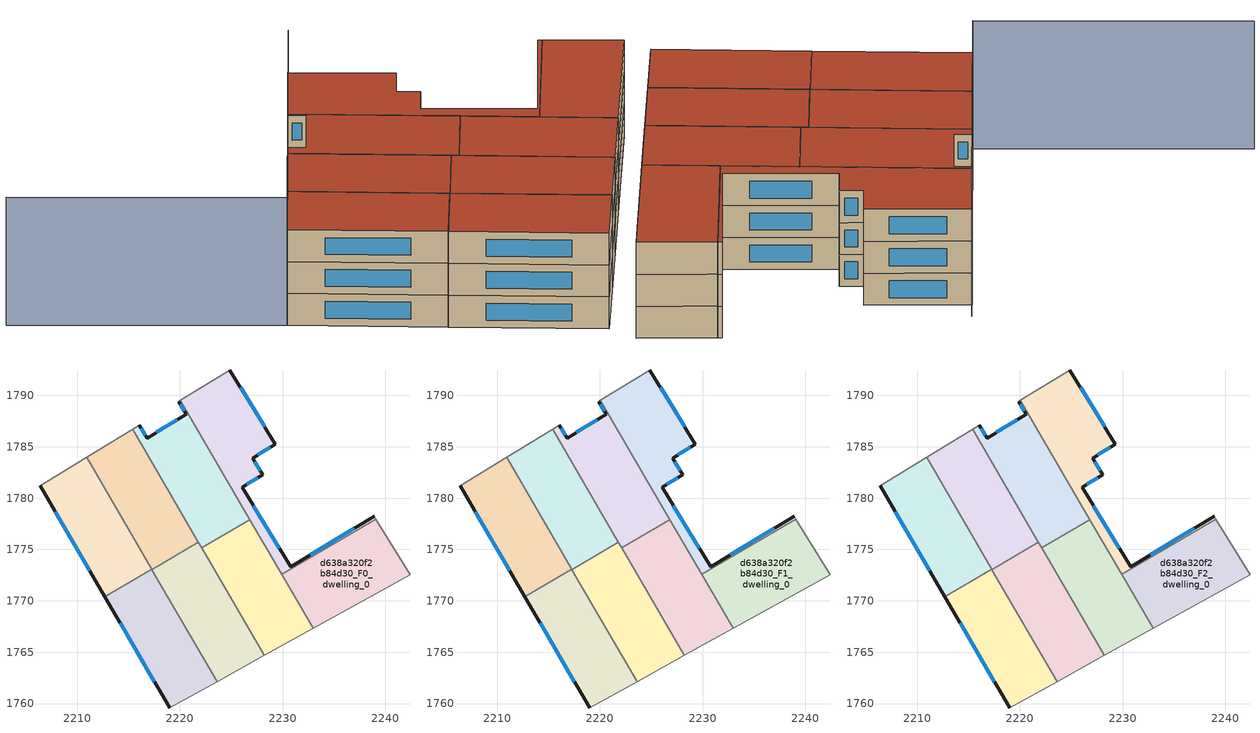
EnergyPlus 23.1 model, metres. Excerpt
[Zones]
d638a320f2b84d30_F0_dwelling_0
 floor ground (EU_floor_Construction): 2239.09,1777.94 2242.41,1772.52 2233.01,1767.32 2229.93,1772.6 z0
 wall to d638a320f2b84d30_F0_dwelling_1 (EU_wall_Construction): 2239.09,1777.94 2229.93,1772.6 z0:3
 wall adiabatic (EU_wall_Construction): 2233.01,1767.32 2242.41,1772.52 2239.09,1777.94 z0:3
 wall to d638a320f2b84d30_F0_dwelling_2 (EU_wall_Construction): 2229.93,1772.6 2233.01,1767.32 z0:3
d638a320f2b84d30_F0_dwelling_1
 floor ground (EU_floor_Construction): 2229.31,1785.26 2227.08,1783.91 2228.08,1782.29 2226.06,1781.06 2230.82,1773.31 2238.91,1778.24 2239.09,1777.94 2229.93,1772.6 2220.06,1789.53 2224.88,1792.47 z0
 wall outside (EU_wall_Construction): 2238.91,1778.24 2230.82,1773.31 2226.06,1781.06 2228.08,1782.29 2227.08,1783.91 2229.31,1785.26 2224.88,1792.47 z0:3
 wall adiabatic (EU_wall_Construction): 2239.09,1777.94 2238.91,1778.24 / 2224.88,1792.47 2220.06,1789.53 z0:3
 wall to d638a320f2b84d30_F0_dwelling_3 (EU_wall_Construction): 2220.06,1789.53 2226.83,1777.91 z0:3
 wall to d638a320f2b84d30_F0_dwelling_2 (EU_wall_Construction): 2226.83,1777.91 2229.93,1772.6 z0:3
 window (EU_Window_Construction): 2229.7,1775.13 2227.17,1779.24 / 2237.01,1777.08 2232.72,1774.47 / 2228.27,1786.96 2225.92,1790.78 / 2227.61,1784.22 2228.79,1784.95 / 2227.84,1782.67 2227.32,1783.53 / 2226.53,1781.35 2227.6,1782 z0.7:2.3
d638a320f2b84d30_F0_dwelling_2
 floor ground (EU_floor_Construction): 2226.83,1777.92 2233.01,1767.32 2228.23,1764.68 2222.12,1775.17 z0
 wall to d638a320f2b84d30_F0_dwelling_3 (EU_wall_Construction): 2226.83,1777.92 2222.12,1775.17 z0:3
 wall adiabatic (EU_wall_Construction): 2228.23,1764.68 2233.01,1767.32 z0:3
 wall to d638a320f2b84d30_F0_dwelling_4 (EU_wall_Construction): 2222.12,1775.17 2228.23,1764.68 z0:3
d638a320f2b84d30_F0_dwelling_3
 floor ground (EU_floor_Construction): 2220.63,1788.18 2219.87,1789.41 2220.06,1789.53 2226.83,1777.92 2222.12,1775.17 2215.4,1786.69 2216.06,1787.08 2216.82,1785.85 z0
 wall outside (EU_wall_Construction): 2219.87,1789.41 2220.63,1788.18 2216.82,1785.85 2216.06,1787.08 z0:3
 wall adiabatic (EU_wall_Construction): 2216.06,1787.08 2215.4,1786.69 / 2220.06,1789.53 2219.87,1789.41 z0:3
 wall to d638a320f2b84d30_F0_dwelling_5 (EU_wall_Construction): 2215.4,1786.69 2221.81,1775.69 z0:3
 wall to d638a320f2b84d30_F0_dwelling_4 (EU_wall_Construction): 2221.81,1775.69 2222.12,1775.17 z0:3
 window (EU_Window_Construction): 2216.64,1786.14 2216.23,1786.79 / 2219.74,1787.63 2217.71,1786.4 / 2220.05,1789.12 2220.46,1788.47 z0.7:2.3
d638a320f2b84d30_F0_dwelling_4
 floor ground (EU_floor_Construction): 2221.81,1775.69 2228.23,1764.68 2223.63,1762.14 2217.28,1773.04 z0
 wall adiabatic (EU_wall_Construction): 2223.63,1762.14 2228.23,1764.68 z0:3
 wall to d638a320f2b84d30_F0_dwelling_5 (EU_wall_Construction): 2221.81,1775.69 2217.28,1773.04 z0:3
 wall to d638a320f2b84d30_F0_dwelling_6 (EU_wall_Construction): 2217.28,1773.04 2223.63,1762.14 z0:3
d638a320f2b84d30_F0_dwelling_5
 floor ground (EU_floor_Construction): 2215.4,1786.69 2221.81,1775.69 2217.28,1773.04 2210.91,1783.96 z0
 wall adiabatic (EU_wall_Construction): 2215.4,1786.69 2210.91,1783.96 z0:3
 wall to d638a320f2b84d30_F0_dwelling_7 (EU_wall_Construction): 2210.91,1783.96 2217.27,1773.06 z0:3
 wall to d638a320f2b84d30_F0_dwelling_6 (EU_wall_Construction): 2217.27,1773.06 2217.28,1773.04 z0:3
d638a320f2b84d30_F0_dwelling_6
 floor ground (EU_floor_Construction): 2217.27,1773.06 2223.63,1762.14 2219,1759.58 2212.7,1770.39 z0
 wall outside (EU_wall_Construction): 2212.7,1770.39 2219,1759.58 z0:3
 wall adiabatic (EU_wall_Construction): 2219,1759.58 2223.63,1762.14 z0:3
 wall to d638a320f2b84d30_F0_dwelling_7 (EU_wall_Construction): 2217.27,1773.06 2212.7,1770.39 z0:3
 window (EU_Window_Construction): 2214.18,1767.85 2217.52,1762.12 z0.7:2.3
d638a320f2b84d30_F0_dwelling_7
 floor ground (EU_floor_Construction): 2210.91,1783.96 2217.27,1773.06 2212.7,1770.39 2206.39,1781.22 z0
 wall outside (EU_wall_Construction): 2206.39,1781.22 2212.7,1770.39 z0:3
 wall adiabatic (EU_wall_Construction): 2210.91,1783.96 2206.39,1781.22 z0:3
 window (EU_Window_Construction): 2207.87,1778.67 2211.21,1772.93 z0.7:2.3
d638a320f2b84d30_F1_dwelling_0
 floor to d638a320f2b84d30_F0_dwelling_0 (EU_floor_Construction): 2239.09,1777.94 2242.41,1772.52 2233.01,1767.32 2229.93,1772.6 z3
 wall to d638a320f2b84d30_F1_dwelling_1 (EU_wall_Construction): 2239.09,1777.94 2229.93,1772.6 z3:6
 wall adiabatic (EU_wall_Construction): 2233.01,1767.32 2242.41,1772.52 2239.09,1777.94 z3:6
 wall to d638a320f2b84d30_F1_dwelling_2 (EU_wall_Construction): 2229.93,1772.6 2233.01,1767.32 z3:6
d638a320f2b84d30_F1_dwelling_1
 floor to d638a320f2b84d30_F0_dwelling_1 (EU_floor_Construction): 2229.31,1785.26 2227.08,1783.91 2228.08,1782.29 2226.06,1781.06 2230.82,1773.31 2238.91,1778.24 2239.09,1777.94 2229.93,1772.6 2220.06,1789.53 2224.88,1792.47 z3
 wall outside (EU_wall_Construction): 2238.91,1778.24 2230.82,1773.31 2226.06,1781.06 2228.08,1782.29 2227.08,1783.91 2229.31,1785.26 2224.88,1792.47 z3:6
 wall adiabatic (EU_wall_Construction): 2239.09,1777.94 2238.91,1778.24 / 2224.88,1792.47 2220.06,1789.53 z3:6
 wall to d638a320f2b84d30_F1_dwelling_3 (EU_wall_Construction): 2220.06,1789.53 2226.83,1777.91 z3:6
 wall to d638a320f2b84d30_F1_dwelling_2 (EU_wall_Construction): 2226.83,1777.91 2229.93,1772.6 z3:6
 window (EU_Window_Construction): 2229.7,1775.13 2227.17,1779.24 / 2237.01,1777.08 2232.72,1774.47 / 2228.27,1786.96 2225.92,1790.78 / 2227.61,1784.22 2228.79,1784.95 / 2227.84,1782.67 2227.32,1783.53 / 2226.53,1781.35 2227.6,1782 z3.7:5.3
d638a320f2b84d30_F1_dwelling_2
 floor to d638a320f2b84d30_F0_dwelling_2 (EU_floor_Construction): 2226.83,1777.92 2233.01,1767.32 2228.23,1764.68 2222.12,1775.17 z3
 wall to d638a320f2b84d30_F1_dwelling_3 (EU_wall_Construction): 2226.83,1777.92 2222.12,1775.17 z3:6
 wall adiabatic (EU_wall_Construction): 2228.23,1764.68 2233.01,1767.32 z3:6
 wall to d638a320f2b84d30_F1_dwelling_4 (EU_wall_Construction): 2222.12,1775.17 2228.23,1764.68 z3:6
d638a320f2b84d30_F1_dwelling_3
 floor to d638a320f2b84d30_F0_dwelling_3 (EU_floor_Construction): 2220.63,1788.18 2219.87,1789.41 2220.06,1789.53 2226.83,1777.92 2222.12,1775.17 2215.4,1786.69 2216.06,1787.08 2216.82,1785.85 z3
 wall outside (EU_wall_Construction): 2219.87,1789.41 2220.63,1788.18 2216.82,1785.85 2216.06,1787.08 z3:6
 wall adiabatic (EU_wall_Construction): 2216.06,1787.08 2215.4,1786.69 / 2220.06,1789.53 2219.87,1789.41 z3:6
 wall to d638a320f2b84d30_F1_dwelling_5 (EU_wall_Construction): 2215.4,1786.69 2221.81,1775.69 z3:6
 wall to d638a320f2b84d30_F1_dwelling_4 (EU_wall_Construction): 2221.81,1775.69 2222.12,1775.17 z3:6
 window (EU_Window_Construction): 2216.64,1786.14 2216.23,1786.79 / 2219.74,1787.63 2217.71,1786.4 / 2220.05,1789.12 2220.46,1788.47 z3.7:5.3
d638a320f2b84d30_F1_dwelling_4
 floor to d638a320f2b84d30_F0_dwelling_4 (EU_floor_Construction): 2221.81,1775.69 2228.23,1764.68 2223.63,1762.14 2217.28,1773.04 z3
 wall adiabatic (EU_wall_Construction): 2223.63,1762.14 2228.23,1764.68 z3:6
 wall to d638a320f2b84d30_F1_dwelling_5 (EU_wall_Construction): 2221.81,1775.69 2217.28,1773.04 z3:6
 wall to d638a320f2b84d30_F1_dwelling_6 (EU_wall_Construction): 2217.28,1773.04 2223.63,1762.14 z3:6
d638a320f2b84d30_F1_dwelling_5
 floor to d638a320f2b84d30_F0_dwelling_5 (EU_floor_Construction): 2215.4,1786.69 2221.81,1775.69 2217.28,1773.04 2210.91,1783.96 z3
 wall adiabatic (EU_wall_Construction): 2215.4,1786.69 2210.91,1783.96 z3:6
 wall to d638a320f2b84d30_F1_dwelling_7 (EU_wall_Construction): 2210.91,1783.96 2217.27,1773.06 z3:6
 wall to d638a320f2b84d30_F1_dwelling_6 (EU_wall_Construction): 2217.27,1773.06 2217.28,1773.04 z3:6
d638a320f2b84d30_F1_dwelling_6
 floor to d638a320f2b84d30_F0_dwelling_6 (EU_floor_Construction): 2217.27,1773.06 2223.63,1762.14 2219,1759.58 2212.7,1770.39 z3
 wall outside (EU_wall_Construction): 2212.7,1770.39 2219,1759.58 z3:6
 wall adiabatic (EU_wall_Construction): 2219,1759.58 2223.63,1762.14 z3:6
 wall to d638a320f2b84d30_F1_dwelling_7 (EU_wall_Construction): 2217.27,1773.06 2212.7,1770.39 z3:6
 window (EU_Window_Construction): 2214.18,1767.85 2217.52,1762.12 z3.7:5.3
d638a320f2b84d30_F1_dwelling_7
 floor to d638a320f2b84d30_F0_dwelling_7 (EU_floor_Construction): 2210.91,1783.96 2217.27,1773.06 2212.7,1770.39 2206.39,1781.22 z3
 wall outside (EU_wall_Construction): 2206.39,1781.22 2212.7,1770.39 z3:6
 wall adiabatic (EU_wall_Construction): 2210.91,1783.96 2206.39,1781.22 z3:6
 window (EU_Window_Construction): 2207.87,1778.67 2211.21,1772.93 z3.7:5.3
d638a320f2b84d30_F2_dwelling_0
 floor to d638a320f2b84d30_F1_dwelling_0 (EU_floor_Construction): 2239.09,1777.94 2242.41,1772.52 2233.01,1767.32 2229.93,1772.6 z6
 wall to d638a320f2b84d30_F2_dwelling_1 (EU_wall_Construction): 2239.09,1777.94 2229.93,1772.6 z6:9
 wall adiabatic (EU_wall_Construction): 2233.01,1767.32 2242.41,1772.52 2239.09,1777.94 z6:9
 wall to d638a320f2b84d30_F2_dwelling_2 (EU_wall_Construction): 2229.93,1772.6 2233.01,1767.32 z6:9
 roof outside (EU_roof_Construction): 2242.41,1772.52 2239.09,1777.94 2229.93,1772.6 2233.01,1767.32 z9
d638a320f2b84d30_F2_dwelling_1
 floor to d638a320f2b84d30_F1_dwelling_1 (EU_floor_Construction): 2229.31,1785.26 2227.08,1783.91 2228.08,1782.29 2226.06,1781.06 2230.82,1773.31 2238.91,1778.24 2239.09,1777.94 2229.93,1772.6 2220.06,1789.53 2224.88,1792.47 z6
 wall outside (EU_wall_Construction): 2238.91,1778.24 2230.82,1773.31 2226.06,1781.06 2228.08,1782.29 2227.08,1783.91 2229.31,1785.26 2224.88,1792.47 z6:9
 wall adiabatic (EU_wall_Construction): 2239.09,1777.94 2238.91,1778.24 / 2224.88,1792.47 2220.06,1789.53 z6:9
 wall to d638a320f2b84d30_F2_dwelling_3 (EU_wall_Construction): 2220.06,1789.53 2226.83,1777.91 z6:9
 wall to d638a320f2b84d30_F2_dwelling_2 (EU_wall_Construction): 2226.83,1777.91 2229.93,1772.6 z6:9
 window (EU_Window_Construction): 2229.7,1775.13 2227.17,1779.24 / 2237.01,1777.08 2232.72,1774.47 / 2228.27,1786.96 2225.92,1790.78 / 2227.61,1784.22 2228.79,1784.95 / 2227.84,1782.67 2227.32,1783.53 / 2226.53,1781.35 2227.6,1782 z6.7:8.3
 roof outside (EU_roof_Construction): 2239.09,1777.94 2238.91,1778.24 2230.82,1773.31 2226.06,1781.06 2228.08,1782.29 2227.08,1783.91 2229.31,1785.26 2224.88,1792.47 2220.06,1789.53 2229.93,1772.6 z9
d638a320f2b84d30_F2_dwelling_2
 floor to d638a320f2b84d30_F1_dwelling_2 (EU_floor_Construction): 2226.83,1777.92 2233.01,1767.32 2228.23,1764.68 2222.12,1775.17 z6
 wall to d638a320f2b84d30_F2_dwelling_3 (EU_wall_Construction): 2226.83,1777.92 2222.12,1775.17 z6:9
 wall adiabatic (EU_wall_Construction): 2228.23,1764.68 2233.01,1767.32 z6:9
 wall to d638a320f2b84d30_F2_dwelling_4 (EU_wall_Construction): 2222.12,1775.17 2228.23,1764.68 z6:9
 roof outside (EU_roof_Construction): 2233.01,1767.32 2226.83,1777.92 2222.12,1775.17 2228.23,1764.68 z9
d638a320f2b84d30_F2_dwelling_3
 floor to d638a320f2b84d30_F1_dwelling_3 (EU_floor_Construction): 2220.63,1788.18 2219.87,1789.41 2220.06,1789.53 2226.83,1777.92 2222.12,1775.17 2215.4,1786.69 2216.06,1787.08 2216.82,1785.85 z6
 wall outside (EU_wall_Construction): 2219.87,1789.41 2220.63,1788.18 2216.82,1785.85 2216.06,1787.08 z6:9
 wall adiabatic (EU_wall_Construction): 2216.06,1787.08 2215.4,1786.69 / 2220.06,1789.53 2219.87,1789.41 z6:9
 wall to d638a320f2b84d30_F2_dwelling_5 (EU_wall_Construction): 2215.4,1786.69 2221.81,1775.69 z6:9
 wall to d638a320f2b84d30_F2_dwelling_4 (EU_wall_Construction): 2221.81,1775.69 2222.12,1775.17 z6:9
 window (EU_Window_Construction): 2216.64,1786.14 2216.23,1786.79 / 2219.74,1787.63 2217.71,1786.4 / 2220.05,1789.12 2220.46,1788.47 z6.7:8.3
 roof outside (EU_roof_Construction): 2226.83,1777.92 2220.06,1789.53 2219.87,1789.41 2220.63,1788.18 2216.82,1785.85 2216.06,1787.08 2215.4,1786.69 2222.12,1775.17 z9
d638a320f2b84d30_F2_dwelling_4
 floor to d638a320f2b84d30_F1_dwelling_4 (EU_floor_Construction): 2221.81,1775.69 2228.23,1764.68 2223.63,1762.14 2217.28,1773.04 z6
 wall adiabatic (EU_wall_Construction): 2223.63,1762.14 2228.23,1764.68 z6:9
 wall to d638a320f2b84d30_F2_dwelling_5 (EU_wall_Construction): 2221.81,1775.69 2217.28,1773.04 z6:9
 wall to d638a320f2b84d30_F2_dwelling_6 (EU_wall_Construction): 2217.28,1773.04 2223.63,1762.14 z6:9
 roof outside (EU_roof_Construction): 2228.23,1764.68 2221.81,1775.69 2217.28,1773.04 2223.63,1762.14 z9
d638a320f2b84d30_F2_dwelling_5
 floor to d638a320f2b84d30_F1_dwelling_5 (EU_floor_Construction): 2215.4,1786.69 2221.81,1775.69 2217.28,1773.04 2210.91,1783.96 z6
 wall adiabatic (EU_wall_Construction): 2215.4,1786.69 2210.91,1783.96 z6:9
 wall to d638a320f2b84d30_F2_dwelling_7 (EU_wall_Construction): 2210.91,1783.96 2217.27,1773.06 z6:9
 wall to d638a320f2b84d30_F2_dwelling_6 (EU_wall_Construction): 2217.27,1773.06 2217.28,1773.04 z6:9
 roof outside (EU_roof_Construction): 2221.81,1775.69 2215.4,1786.69 2210.91,1783.96 2217.28,1773.04 z9
d638a320f2b84d30_F2_dwelling_6
 floor to d638a320f2b84d30_F1_dwelling_6 (EU_floor_Construction): 2217.27,1773.06 2223.63,1762.14 2219,1759.58 2212.7,1770.39 z6
 wall outside (EU_wall_Construction): 2212.7,1770.39 2219,1759.58 z6:9
 wall adiabatic (EU_wall_Construction): 2219,1759.58 2223.63,1762.14 z6:9
 wall to d638a320f2b84d30_F2_dwelling_7 (EU_wall_Construction): 2217.27,1773.06 2212.7,1770.39 z6:9
 window (EU_Window_Construction): 2214.18,1767.85 2217.52,1762.12 z6.7:8.3
 roof outside (EU_roof_Construction): 2223.63,1762.14 2217.27,1773.06 2212.7,1770.39 2219,1759.58 z9
d638a320f2b84d30_F2_dwelling_7
 floor to d638a320f2b84d30_F1_dwelling_7 (EU_floor_Construction): 2210.91,1783.96 2217.27,1773.06 2212.7,1770.39 2206.39,1781.22 z6
 wall outside (EU_wall_Construction): 2206.39,1781.22 2212.7,1770.39 z6:9
 wall adiabatic (EU_wall_Construction): 2210.91,1783.96 2206.39,1781.22 z6:9
 window (EU_Window_Construction): 2207.87,1778.67 2211.21,1772.93 z6.7:8.3
 roof outside (EU_roof_Construction): 2217.27,1773.06 2210.91,1783.96 2206.39,1781.22 2212.7,1770.39 z9
shading: 2226.23,1793.25 2206.39,1781.22 / 2206.39,1781.22 2195.04,1799.93 z0:12
[Building]
EU S2 Campaign: North Axis=0; Terrain=City; Solar Distribution=FullExterior
[Site:Location]
Budapest.Ferenc.Liszt.Intl.AP: Latitude=47.437; Longitude=19.256; Time Zone=1; Elevation=185
[SizingPeriod:WeatherFileDays]
AnnualSizingPeriod: Begin Month=1; Begin Day of Month=1; End Month=12; End Day of Month=31; Day of Week for Start Day=Monday; Use Weather File Daylight Saving Period=No; Use Weather File Rain and Snow Indicators=No
[MATERIAL]
EU_InternalMass_Material: Roughness=MediumRough; Thickness=0.1; Conductivity=1; Density=1800; Specific Heat=900; Thermal Absorptance=0.9; Solar Absorptance=0.7; Visible Absorptance=0.7
[MATERIAL:NOMASS] Roughness=MediumRough; Thermal Absorptance=0.9; Solar Absorptance=0.7; Visible Absorptance=0.7
Name | Thermal Resistance
EU_wall_NoMass | 0.832559
EU_roof_NoMass | 1.39638
EU_floor_NoMass | 0.872794
[WINDOWMATERIAL:SIMPLEGLAZINGSYSTEM]
EU_Window_SimpleGlazing: UFactor=2.79869; Solar Heat Gain Coefficient=0.75; Visible Transmittance=0.75
[CONSTRUCTION]
EU_wall_Construction: EU_wall_NoMass
EU_roof_Construction: EU_roof_NoMass
EU_floor_Construction: EU_floor_NoMass
EU_Window_Construction: EU_Window_SimpleGlazing
EU_InternalMass_Construction: EU_InternalMass_Material
[ZONE] Type=1; Multiplier=1; Ceiling Height=autocalculate; Floor Area=autocalculate; Part of Total Floor Area=Yes
Name | Volume
d638a320f2b84d30_F0_dwelling_0; d638a320f2b84d30_F1_dwelling_0; d638a320f2b84d30_F2_dwelling_0 | 199.762
d638a320f2b84d30_F0_dwelling_1; d638a320f2b84d30_F1_dwelling_1; d638a320f2b84d30_F2_dwelling_1; d638a320f2b84d30_F0_dwelling_6; d638a320f2b84d30_F1_dwelling_6; d638a320f2b84d30_F2_dwelling_6 | 199.781
d638a320f2b84d30_F0_dwelling_2; d638a320f2b84d30_F1_dwelling_2; d638a320f2b84d30_F2_dwelling_2 | 199.771
d638a320f2b84d30_F0_dwelling_3; d638a320f2b84d30_F1_dwelling_3; d638a320f2b84d30_F2_dwelling_3 | 199.783
d638a320f2b84d30_F0_dwelling_4; d638a320f2b84d30_F1_dwelling_4; d638a320f2b84d30_F2_dwelling_4 | 199.78
d638a320f2b84d30_F0_dwelling_5; d638a320f2b84d30_F1_dwelling_5; d638a320f2b84d30_F2_dwelling_5 | 199.774
d638a320f2b84d30_F0_dwelling_7; d638a320f2b84d30_F1_dwelling_7; d638a320f2b84d30_F2_dwelling_7 | 199.784
[INTERNALMASS] Construction=EU_InternalMass_Construction
Name | Zone or ZoneList | Surface Area
d638a320f2b84d30_F0_dwelling_0_EU_InternalMass | d638a320f2b84d30_F0_dwelling_0 | 66.5903
d638a320f2b84d30_F0_dwelling_1_EU_InternalMass | d638a320f2b84d30_F0_dwelling_1 | 66.5957
d638a320f2b84d30_F0_dwelling_2_EU_InternalMass | d638a320f2b84d30_F0_dwelling_2 | 66.591
d638a320f2b84d30_F0_dwelling_3_EU_InternalMass | d638a320f2b84d30_F0_dwelling_3 | 66.5942
d638a320f2b84d30_F0_dwelling_4_EU_InternalMass | d638a320f2b84d30_F0_dwelling_4 | 66.5923
d638a320f2b84d30_F0_dwelling_5_EU_InternalMass | d638a320f2b84d30_F0_dwelling_5 | 66.5906
d638a320f2b84d30_F0_dwelling_6_EU_InternalMass | d638a320f2b84d30_F0_dwelling_6 | 66.5938
d638a320f2b84d30_F0_dwelling_7_EU_InternalMass | d638a320f2b84d30_F0_dwelling_7 | 66.5934
d638a320f2b84d30_F1_dwelling_0_EU_InternalMass | d638a320f2b84d30_F1_dwelling_0 | 66.5903
d638a320f2b84d30_F1_dwelling_1_EU_InternalMass | d638a320f2b84d30_F1_dwelling_1 | 66.5957
d638a320f2b84d30_F1_dwelling_2_EU_InternalMass | d638a320f2b84d30_F1_dwelling_2 | 66.591
d638a320f2b84d30_F1_dwelling_3_EU_InternalMass | d638a320f2b84d30_F1_dwelling_3 | 66.5942
d638a320f2b84d30_F1_dwelling_4_EU_InternalMass | d638a320f2b84d30_F1_dwelling_4 | 66.5923
d638a320f2b84d30_F1_dwelling_5_EU_InternalMass | d638a320f2b84d30_F1_dwelling_5 | 66.5906
d638a320f2b84d30_F1_dwelling_6_EU_InternalMass | d638a320f2b84d30_F1_dwelling_6 | 66.5938
d638a320f2b84d30_F1_dwelling_7_EU_InternalMass | d638a320f2b84d30_F1_dwelling_7 | 66.5934
d638a320f2b84d30_F2_dwelling_0_EU_InternalMass | d638a320f2b84d30_F2_dwelling_0 | 66.5903
d638a320f2b84d30_F2_dwelling_1_EU_InternalMass | d638a320f2b84d30_F2_dwelling_1 | 66.5957
d638a320f2b84d30_F2_dwelling_2_EU_InternalMass | d638a320f2b84d30_F2_dwelling_2 | 66.591
d638a320f2b84d30_F2_dwelling_3_EU_InternalMass | d638a320f2b84d30_F2_dwelling_3 | 66.5942
d638a320f2b84d30_F2_dwelling_4_EU_InternalMass | d638a320f2b84d30_F2_dwelling_4 | 66.5923
d638a320f2b84d30_F2_dwelling_5_EU_InternalMass | d638a320f2b84d30_F2_dwelling_5 | 66.5906
d638a320f2b84d30_F2_dwelling_6_EU_InternalMass | d638a320f2b84d30_F2_dwelling_6 | 66.5938
d638a320f2b84d30_F2_dwelling_7_EU_InternalMass | d638a320f2b84d30_F2_dwelling_7 | 66.5934
[OTHEREQUIPMENT] Fuel Type=Electricity; Design Level Calculation Method=Watts/Area; Power per Zone Floor Area=1; Fraction Latent=0; Fraction Radiant=0; Fraction Lost=0; Carbon Dioxide Generation Rate=0; EndUse Subcategory=EU_Step8_InternalGains
Name | Zone or ZoneList or Space or SpaceList | Schedule
EU_Step8_InternalGain_d638a320f2b84d30_F0_dwelling_0_f000 | d638a320f2b84d30_F0_dwelling_0 | EU_Step8_GainSchedule_d638a320f2b84d30_F0_dwelling_0_f000
EU_Step8_InternalGain_d638a320f2b84d30_F0_dwelling_1_f000 | d638a320f2b84d30_F0_dwelling_1 | EU_Step8_GainSchedule_d638a320f2b84d30_F0_dwelling_1_f000
EU_Step8_InternalGain_d638a320f2b84d30_F0_dwelling_2_f000 | d638a320f2b84d30_F0_dwelling_2 | EU_Step8_GainSchedule_d638a320f2b84d30_F0_dwelling_2_f000
EU_Step8_InternalGain_d638a320f2b84d30_F0_dwelling_3_f000 | d638a320f2b84d30_F0_dwelling_3 | EU_Step8_GainSchedule_d638a320f2b84d30_F0_dwelling_3_f000
EU_Step8_InternalGain_d638a320f2b84d30_F0_dwelling_4_f000 | d638a320f2b84d30_F0_dwelling_4 | EU_Step8_GainSchedule_d638a320f2b84d30_F0_dwelling_4_f000
EU_Step8_InternalGain_d638a320f2b84d30_F0_dwelling_5_f000 | d638a320f2b84d30_F0_dwelling_5 | EU_Step8_GainSchedule_d638a320f2b84d30_F0_dwelling_5_f000
EU_Step8_InternalGain_d638a320f2b84d30_F0_dwelling_6_f000 | d638a320f2b84d30_F0_dwelling_6 | EU_Step8_GainSchedule_d638a320f2b84d30_F0_dwelling_6_f000
EU_Step8_InternalGain_d638a320f2b84d30_F0_dwelling_7_f000 | d638a320f2b84d30_F0_dwelling_7 | EU_Step8_GainSchedule_d638a320f2b84d30_F0_dwelling_7_f000
EU_Step8_InternalGain_d638a320f2b84d30_F1_dwelling_0_f000 | d638a320f2b84d30_F1_dwelling_0 | EU_Step8_GainSchedule_d638a320f2b84d30_F1_dwelling_0_f000
EU_Step8_InternalGain_d638a320f2b84d30_F1_dwelling_1_f000 | d638a320f2b84d30_F1_dwelling_1 | EU_Step8_GainSchedule_d638a320f2b84d30_F1_dwelling_1_f000
EU_Step8_InternalGain_d638a320f2b84d30_F1_dwelling_2_f000 | d638a320f2b84d30_F1_dwelling_2 | EU_Step8_GainSchedule_d638a320f2b84d30_F1_dwelling_2_f000
EU_Step8_InternalGain_d638a320f2b84d30_F1_dwelling_3_f000 | d638a320f2b84d30_F1_dwelling_3 | EU_Step8_GainSchedule_d638a320f2b84d30_F1_dwelling_3_f000
EU_Step8_InternalGain_d638a320f2b84d30_F1_dwelling_4_f000 | d638a320f2b84d30_F1_dwelling_4 | EU_Step8_GainSchedule_d638a320f2b84d30_F1_dwelling_4_f000
EU_Step8_InternalGain_d638a320f2b84d30_F1_dwelling_5_f000 | d638a320f2b84d30_F1_dwelling_5 | EU_Step8_GainSchedule_d638a320f2b84d30_F1_dwelling_5_f000
EU_Step8_InternalGain_d638a320f2b84d30_F1_dwelling_6_f000 | d638a320f2b84d30_F1_dwelling_6 | EU_Step8_GainSchedule_d638a320f2b84d30_F1_dwelling_6_f000
EU_Step8_InternalGain_d638a320f2b84d30_F1_dwelling_7_f000 | d638a320f2b84d30_F1_dwelling_7 | EU_Step8_GainSchedule_d638a320f2b84d30_F1_dwelling_7_f000
EU_Step8_InternalGain_d638a320f2b84d30_F2_dwelling_0_f000 | d638a320f2b84d30_F2_dwelling_0 | EU_Step8_GainSchedule_d638a320f2b84d30_F2_dwelling_0_f000
EU_Step8_InternalGain_d638a320f2b84d30_F2_dwelling_1_f000 | d638a320f2b84d30_F2_dwelling_1 | EU_Step8_GainSchedule_d638a320f2b84d30_F2_dwelling_1_f000
EU_Step8_InternalGain_d638a320f2b84d30_F2_dwelling_2_f000 | d638a320f2b84d30_F2_dwelling_2 | EU_Step8_GainSchedule_d638a320f2b84d30_F2_dwelling_2_f000
EU_Step8_InternalGain_d638a320f2b84d30_F2_dwelling_3_f000 | d638a320f2b84d30_F2_dwelling_3 | EU_Step8_GainSchedule_d638a320f2b84d30_F2_dwelling_3_f000
EU_Step8_InternalGain_d638a320f2b84d30_F2_dwelling_4_f000 | d638a320f2b84d30_F2_dwelling_4 | EU_Step8_GainSchedule_d638a320f2b84d30_F2_dwelling_4_f000
EU_Step8_InternalGain_d638a320f2b84d30_F2_dwelling_5_f000 | d638a320f2b84d30_F2_dwelling_5 | EU_Step8_GainSchedule_d638a320f2b84d30_F2_dwelling_5_f000
EU_Step8_InternalGain_d638a320f2b84d30_F2_dwelling_6_f000 | d638a320f2b84d30_F2_dwelling_6 | EU_Step8_GainSchedule_d638a320f2b84d30_F2_dwelling_6_f000
EU_Step8_InternalGain_d638a320f2b84d30_F2_dwelling_7_f000 | d638a320f2b84d30_F2_dwelling_7 | EU_Step8_GainSchedule_d638a320f2b84d30_F2_dwelling_7_f000
[ZONEVENTILATION:DESIGNFLOWRATE] Schedule=EU_AlwaysOn; Design Flow Rate Calculation Method=AirChanges/Hour; Air Changes per Hour=0.475469; Ventilation Type=Natural; Fan Pressure Rise=0; Fan Total Efficiency=1; Constant Term Coefficient=1; Temperature Term Coefficient=0; Velocity Term Coefficient=0; Velocity Squared Term Coefficient=0; Minimum Indoor Temperature=-100; Maximum Indoor Temperature=100; Delta Temperature=-100; Minimum Outdoor Temperature=-100; Maximum Outdoor Temperature=100; Maximum Wind Speed=40
Name | Zone or ZoneList or Space or SpaceList
EU_ConstantAir_d638a320f2b84d30_F0_dwelling_0 | d638a320f2b84d30_F0_dwelling_0
EU_ConstantAir_d638a320f2b84d30_F0_dwelling_1 | d638a320f2b84d30_F0_dwelling_1
EU_ConstantAir_d638a320f2b84d30_F0_dwelling_2 | d638a320f2b84d30_F0_dwelling_2
EU_ConstantAir_d638a320f2b84d30_F0_dwelling_3 | d638a320f2b84d30_F0_dwelling_3
EU_ConstantAir_d638a320f2b84d30_F0_dwelling_4 | d638a320f2b84d30_F0_dwelling_4
EU_ConstantAir_d638a320f2b84d30_F0_dwelling_5 | d638a320f2b84d30_F0_dwelling_5
EU_ConstantAir_d638a320f2b84d30_F0_dwelling_6 | d638a320f2b84d30_F0_dwelling_6
EU_ConstantAir_d638a320f2b84d30_F0_dwelling_7 | d638a320f2b84d30_F0_dwelling_7
EU_ConstantAir_d638a320f2b84d30_F1_dwelling_0 | d638a320f2b84d30_F1_dwelling_0
EU_ConstantAir_d638a320f2b84d30_F1_dwelling_1 | d638a320f2b84d30_F1_dwelling_1
EU_ConstantAir_d638a320f2b84d30_F1_dwelling_2 | d638a320f2b84d30_F1_dwelling_2
EU_ConstantAir_d638a320f2b84d30_F1_dwelling_3 | d638a320f2b84d30_F1_dwelling_3
EU_ConstantAir_d638a320f2b84d30_F1_dwelling_4 | d638a320f2b84d30_F1_dwelling_4
EU_ConstantAir_d638a320f2b84d30_F1_dwelling_5 | d638a320f2b84d30_F1_dwelling_5
EU_ConstantAir_d638a320f2b84d30_F1_dwelling_6 | d638a320f2b84d30_F1_dwelling_6
EU_ConstantAir_d638a320f2b84d30_F1_dwelling_7 | d638a320f2b84d30_F1_dwelling_7
EU_ConstantAir_d638a320f2b84d30_F2_dwelling_0 | d638a320f2b84d30_F2_dwelling_0
EU_ConstantAir_d638a320f2b84d30_F2_dwelling_1 | d638a320f2b84d30_F2_dwelling_1
EU_ConstantAir_d638a320f2b84d30_F2_dwelling_2 | d638a320f2b84d30_F2_dwelling_2
EU_ConstantAir_d638a320f2b84d30_F2_dwelling_3 | d638a320f2b84d30_F2_dwelling_3
EU_ConstantAir_d638a320f2b84d30_F2_dwelling_4 | d638a320f2b84d30_F2_dwelling_4
EU_ConstantAir_d638a320f2b84d30_F2_dwelling_5 | d638a320f2b84d30_F2_dwelling_5
EU_ConstantAir_d638a320f2b84d30_F2_dwelling_6 | d638a320f2b84d30_F2_dwelling_6
EU_ConstantAir_d638a320f2b84d30_F2_dwelling_7 | d638a320f2b84d30_F2_dwelling_7
[HVACTEMPLATE:THERMOSTAT] Constant Heating Setpoint=20; Constant Cooling Setpoint=50
EU_HeatOnly_d638a320f2b84d30_F0_dwelling_0; EU_HeatOnly_d638a320f2b84d30_F0_dwelling_1; EU_HeatOnly_d638a320f2b84d30_F0_dwelling_2; EU_HeatOnly_d638a320f2b84d30_F0_dwelling_3; EU_HeatOnly_d638a320f2b84d30_F0_dwelling_4; EU_HeatOnly_d638a320f2b84d30_F0_dwelling_5; EU_HeatOnly_d638a320f2b84d30_F0_dwelling_6; EU_HeatOnly_d638a320f2b84d30_F0_dwelling_7; EU_HeatOnly_d638a320f2b84d30_F1_dwelling_0; EU_HeatOnly_d638a320f2b84d30_F1_dwelling_1; EU_HeatOnly_d638a320f2b84d30_F1_dwelling_2; EU_HeatOnly_d638a320f2b84d30_F1_dwelling_3; EU_HeatOnly_d638a320f2b84d30_F1_dwelling_4; EU_HeatOnly_d638a320f2b84d30_F1_dwelling_5; EU_HeatOnly_d638a320f2b84d30_F1_dwelling_6; EU_HeatOnly_d638a320f2b84d30_F1_dwelling_7; EU_HeatOnly_d638a320f2b84d30_F2_dwelling_0; EU_HeatOnly_d638a320f2b84d30_F2_dwelling_1; EU_HeatOnly_d638a320f2b84d30_F2_dwelling_2; EU_HeatOnly_d638a320f2b84d30_F2_dwelling_3; EU_HeatOnly_d638a320f2b84d30_F2_dwelling_4; EU_HeatOnly_d638a320f2b84d30_F2_dwelling_5; EU_HeatOnly_d638a320f2b84d30_F2_dwelling_6; EU_HeatOnly_d638a320f2b84d30_F2_dwelling_7
[HVACTEMPLATE:ZONE:IDEALLOADSAIRSYSTEM] System Availability Schedule=EU_AlwaysOn; Maximum Heating Supply Air Temperature=50; Minimum Cooling Supply Air Temperature=13; Maximum Heating Supply Air Humidity Ratio=0.0156; Minimum Cooling Supply Air Humidity Ratio=0.0077; Heating Limit=NoLimit; Cooling Limit=NoLimit; Heating Availability Schedule=EU_AlwaysOn; Cooling Availability Schedule=EU_CoolingOff; Dehumidification Control Type=ConstantSensibleHeatRatio; Cooling Sensible Heat Ratio=0.7; Dehumidification Setpoint=60; Humidification Control Type=None; Humidification Setpoint=30; Outdoor Air Method=None; Outdoor Air Flow Rate per Person=0.00944; Outdoor Air Flow Rate per Zone Floor Area=0; Outdoor Air Flow Rate per Zone=0; Demand Controlled Ventilation Type=None; Outdoor Air Economizer Type=NoEconomizer; Heat Recovery Type=None; Sensible Heat Recovery Effectiveness=0.7; Latent Heat Recovery Effectiveness=0.65
Name | Template Thermostat
d638a320f2b84d30_F0_dwelling_0 | EU_HeatOnly_d638a320f2b84d30_F0_dwelling_0
d638a320f2b84d30_F0_dwelling_1 | EU_HeatOnly_d638a320f2b84d30_F0_dwelling_1
d638a320f2b84d30_F0_dwelling_2 | EU_HeatOnly_d638a320f2b84d30_F0_dwelling_2
d638a320f2b84d30_F0_dwelling_3 | EU_HeatOnly_d638a320f2b84d30_F0_dwelling_3
d638a320f2b84d30_F0_dwelling_4 | EU_HeatOnly_d638a320f2b84d30_F0_dwelling_4
d638a320f2b84d30_F0_dwelling_5 | EU_HeatOnly_d638a320f2b84d30_F0_dwelling_5
d638a320f2b84d30_F0_dwelling_6 | EU_HeatOnly_d638a320f2b84d30_F0_dwelling_6
d638a320f2b84d30_F0_dwelling_7 | EU_HeatOnly_d638a320f2b84d30_F0_dwelling_7
d638a320f2b84d30_F1_dwelling_0 | EU_HeatOnly_d638a320f2b84d30_F1_dwelling_0
d638a320f2b84d30_F1_dwelling_1 | EU_HeatOnly_d638a320f2b84d30_F1_dwelling_1
d638a320f2b84d30_F1_dwelling_2 | EU_HeatOnly_d638a320f2b84d30_F1_dwelling_2
d638a320f2b84d30_F1_dwelling_3 | EU_HeatOnly_d638a320f2b84d30_F1_dwelling_3
d638a320f2b84d30_F1_dwelling_4 | EU_HeatOnly_d638a320f2b84d30_F1_dwelling_4
d638a320f2b84d30_F1_dwelling_5 | EU_HeatOnly_d638a320f2b84d30_F1_dwelling_5
d638a320f2b84d30_F1_dwelling_6 | EU_HeatOnly_d638a320f2b84d30_F1_dwelling_6
d638a320f2b84d30_F1_dwelling_7 | EU_HeatOnly_d638a320f2b84d30_F1_dwelling_7
d638a320f2b84d30_F2_dwelling_0 | EU_HeatOnly_d638a320f2b84d30_F2_dwelling_0
d638a320f2b84d30_F2_dwelling_1 | EU_HeatOnly_d638a320f2b84d30_F2_dwelling_1
d638a320f2b84d30_F2_dwelling_2 | EU_HeatOnly_d638a320f2b84d30_F2_dwelling_2
d638a320f2b84d30_F2_dwelling_3 | EU_HeatOnly_d638a320f2b84d30_F2_dwelling_3
d638a320f2b84d30_F2_dwelling_4 | EU_HeatOnly_d638a320f2b84d30_F2_dwelling_4
d638a320f2b84d30_F2_dwelling_5 | EU_HeatOnly_d638a320f2b84d30_F2_dwelling_5
d638a320f2b84d30_F2_dwelling_6 | EU_HeatOnly_d638a320f2b84d30_F2_dwelling_6
d638a320f2b84d30_F2_dwelling_7 | EU_HeatOnly_d638a320f2b84d30_F2_dwelling_7
[SIZING:ZONE] Zone Cooling Design Supply Air Temperature Input Method=SupplyAirTemperature; Zone Cooling Design Supply Air Temperature=13; Zone Heating Design Supply Air Temperature Input Method=SupplyAirTemperature; Zone Heating Design Supply Air Temperature=50; Zone Cooling Design Supply Air Humidity Ratio=0.008; Zone Heating Design Supply Air Humidity Ratio=0.008; Cooling Design Air Flow Method=DesignDay; Cooling Design Air Flow Rate=0; Cooling Minimum Air Flow per Zone Floor Area=0.000762; Cooling Minimum Air Flow=0; Cooling Minimum Air Flow Fraction=0.2; Heating Design Air Flow Method=DesignDay; Heating Design Air Flow Rate=0; Heating Maximum Air Flow per Zone Floor Area=0.002032; Heating Maximum Air Flow=0.141576; Heating Maximum Air Flow Fraction=0.3; Account for Dedicated Outdoor Air System=No; Dedicated Outdoor Air System Control Strategy=NeutralSupplyAir; Dedicated Outdoor Air Low Setpoint Temperature for Design=autosize; Dedicated Outdoor Air High Setpoint Temperature for Design=autosize; Zone Load Sizing Method=Sensible Load Only No Latent Load; Zone Latent Cooling Design Supply Air Humidity Ratio Input Method=HumidityRatioDifference; Zone Cooling Design Supply Air Humidity Ratio Difference=0.005; Zone Latent Heating Design Supply Air Humidity Ratio Input Method=HumidityRatioDifference; Zone Humidification Design Supply Air Humidity Ratio Difference=0.005
d638a320f2b84d30_F0_dwelling_0; d638a320f2b84d30_F0_dwelling_1; d638a320f2b84d30_F0_dwelling_2; d638a320f2b84d30_F0_dwelling_3; d638a320f2b84d30_F0_dwelling_4; d638a320f2b84d30_F0_dwelling_5; d638a320f2b84d30_F0_dwelling_6; d638a320f2b84d30_F0_dwelling_7; d638a320f2b84d30_F1_dwelling_0; d638a320f2b84d30_F1_dwelling_1; d638a320f2b84d30_F1_dwelling_2; d638a320f2b84d30_F1_dwelling_3; d638a320f2b84d30_F1_dwelling_4; d638a320f2b84d30_F1_dwelling_5; d638a320f2b84d30_F1_dwelling_6; d638a320f2b84d30_F1_dwelling_7; d638a320f2b84d30_F2_dwelling_0; d638a320f2b84d30_F2_dwelling_1; d638a320f2b84d30_F2_dwelling_2; d638a320f2b84d30_F2_dwelling_3; d638a320f2b84d30_F2_dwelling_4; d638a320f2b84d30_F2_dwelling_5; d638a320f2b84d30_F2_dwelling_6; d638a320f2b84d30_F2_dwelling_7
[SCHEDULE:CONSTANT]
Name | Hourly Value
EU_AlwaysOn | 1
EU_CoolingOff | 0
[SCHEDULE:FILE] Column Number=1; Rows to Skip at Top=0; Number of Hours of Data=8760; Column Separator=Comma; Interpolate to Timestep=No; Minutes per Item=60; Adjust Schedule for Daylight Savings=Yes
Name | File
EU_Step8_GainSchedule_d638a320f2b84d30_F0_dwelling_0_f000 | ../../schedules/d638a320f2b84d30/d638a320f2b84d30_F0_dwelling_0_f000_gain.csv
EU_Step8_GainSchedule_d638a320f2b84d30_F0_dwelling_1_f000 | ../../schedules/d638a320f2b84d30/d638a320f2b84d30_F0_dwelling_1_f000_gain.csv
EU_Step8_GainSchedule_d638a320f2b84d30_F0_dwelling_2_f000 | ../../schedules/d638a320f2b84d30/d638a320f2b84d30_F0_dwelling_2_f000_gain.csv
EU_Step8_GainSchedule_d638a320f2b84d30_F0_dwelling_3_f000 | ../../schedules/d638a320f2b84d30/d638a320f2b84d30_F0_dwelling_3_f000_gain.csv
EU_Step8_GainSchedule_d638a320f2b84d30_F0_dwelling_4_f000 | ../../schedules/d638a320f2b84d30/d638a320f2b84d30_F0_dwelling_4_f000_gain.csv
EU_Step8_GainSchedule_d638a320f2b84d30_F0_dwelling_5_f000 | ../../schedules/d638a320f2b84d30/d638a320f2b84d30_F0_dwelling_5_f000_gain.csv
EU_Step8_GainSchedule_d638a320f2b84d30_F0_dwelling_6_f000 | ../../schedules/d638a320f2b84d30/d638a320f2b84d30_F0_dwelling_6_f000_gain.csv
EU_Step8_GainSchedule_d638a320f2b84d30_F0_dwelling_7_f000 | ../../schedules/d638a320f2b84d30/d638a320f2b84d30_F0_dwelling_7_f000_gain.csv
EU_Step8_GainSchedule_d638a320f2b84d30_F1_dwelling_0_f000 | ../../schedules/d638a320f2b84d30/d638a320f2b84d30_F1_dwelling_0_f000_gain.csv
EU_Step8_GainSchedule_d638a320f2b84d30_F1_dwelling_1_f000 | ../../schedules/d638a320f2b84d30/d638a320f2b84d30_F1_dwelling_1_f000_gain.csv
EU_Step8_GainSchedule_d638a320f2b84d30_F1_dwelling_2_f000 | ../../schedules/d638a320f2b84d30/d638a320f2b84d30_F1_dwelling_2_f000_gain.csv
EU_Step8_GainSchedule_d638a320f2b84d30_F1_dwelling_3_f000 | ../../schedules/d638a320f2b84d30/d638a320f2b84d30_F1_dwelling_3_f000_gain.csv
EU_Step8_GainSchedule_d638a320f2b84d30_F1_dwelling_4_f000 | ../../schedules/d638a320f2b84d30/d638a320f2b84d30_F1_dwelling_4_f000_gain.csv
EU_Step8_GainSchedule_d638a320f2b84d30_F1_dwelling_5_f000 | ../../schedules/d638a320f2b84d30/d638a320f2b84d30_F1_dwelling_5_f000_gain.csv
EU_Step8_GainSchedule_d638a320f2b84d30_F1_dwelling_6_f000 | ../../schedules/d638a320f2b84d30/d638a320f2b84d30_F1_dwelling_6_f000_gain.csv
EU_Step8_GainSchedule_d638a320f2b84d30_F1_dwelling_7_f000 | ../../schedules/d638a320f2b84d30/d638a320f2b84d30_F1_dwelling_7_f000_gain.csv
EU_Step8_GainSchedule_d638a320f2b84d30_F2_dwelling_0_f000 | ../../schedules/d638a320f2b84d30/d638a320f2b84d30_F2_dwelling_0_f000_gain.csv
EU_Step8_GainSchedule_d638a320f2b84d30_F2_dwelling_1_f000 | ../../schedules/d638a320f2b84d30/d638a320f2b84d30_F2_dwelling_1_f000_gain.csv
EU_Step8_GainSchedule_d638a320f2b84d30_F2_dwelling_2_f000 | ../../schedules/d638a320f2b84d30/d638a320f2b84d30_F2_dwelling_2_f000_gain.csv
EU_Step8_GainSchedule_d638a320f2b84d30_F2_dwelling_3_f000 | ../../schedules/d638a320f2b84d30/d638a320f2b84d30_F2_dwelling_3_f000_gain.csv
EU_Step8_GainSchedule_d638a320f2b84d30_F2_dwelling_4_f000 | ../../schedules/d638a320f2b84d30/d638a320f2b84d30_F2_dwelling_4_f000_gain.csv
EU_Step8_GainSchedule_d638a320f2b84d30_F2_dwelling_5_f000 | ../../schedules/d638a320f2b84d30/d638a320f2b84d30_F2_dwelling_5_f000_gain.csv
EU_Step8_GainSchedule_d638a320f2b84d30_F2_dwelling_6_f000 | ../../schedules/d638a320f2b84d30/d638a320f2b84d30_F2_dwelling_6_f000_gain.csv
EU_Step8_GainSchedule_d638a320f2b84d30_F2_dwelling_7_f000 | ../../schedules/d638a320f2b84d30/d638a320f2b84d30_F2_dwelling_7_f000_gain.csv
